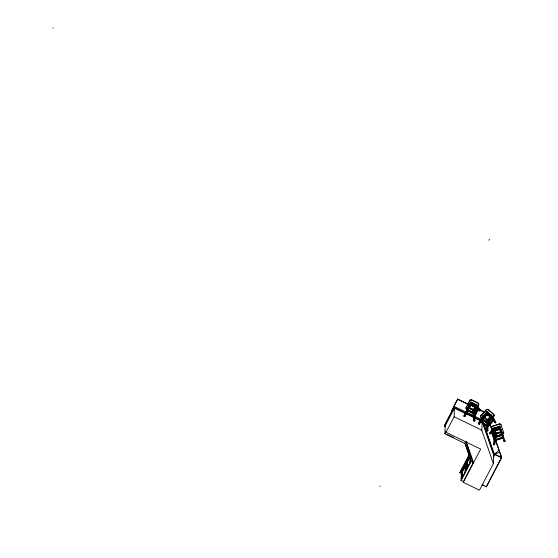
<?xml version="1.0" encoding="UTF-8"?>
<svg xmlns="http://www.w3.org/2000/svg" width="558" height="558" viewBox="0 0 558 558"><rect width="100%" height="100%" fill="white"/><g stroke="black" fill="none" stroke-linecap="round" stroke-linejoin="round"><path stroke-width="0.84" d="M487.657 413.136L492.463 417.356L492.017 417.865L487.197 413.757L487.657 413.136L492.463 417.356M486.234 415.271L486.325 412.202L487.064 411.399L487.825 412.055L487.741 415.124L486.995 415.926L486.234 415.271L486.981 414.468L487.064 411.399M486.443 412.432L483.228 415.975L483.737 416.408L486.953 412.871L486.443 412.432L483.228 415.975M487.629 414.175L493.579 419.295L493.139 419.804L487.176 414.552M454.693 407.717L444.921 426.424L444.245 426.103L454.031 407.026M466.035 441.992L473.344 463.126L473.372 462.415L471.057 461.292L464.905 443.491L444.872 433.782L445.186 425.921M493.488 456.835L494.325 454.226L482.433 420.041L482.147 421.597L493.704 455.035L493.363 463.621L479.489 490.189L463.307 482.349L480.675 449.085L446.002 432.283L446.03 431.564L444.872 433.782M453.019 408.972L453.047 408.24M444.245 426.103L454.017 407.389L454.066 406.301L481.324 419.504M446.002 432.283L454.107 416.756L454.449 408.177L479.838 420.474M457.7 399.012L451.506 411.197L457.7 399.012L468.434 404.208M461.515 473.484L459.98 472.375L468.901 455.286M463.307 482.349L463.335 481.631L461.02 480.515L461.34 472.647L469.529 456.96M461.954 478.625L462.087 471.65L465.567 464.995L462.233 471.719L462.059 476.037M462.352 477.648L462.463 471.147L464.158 468.26M473.484 412.592A1.36 1.304 2.3 0 1 473.149 412.474L466.781 409.391A1.36 1.304 2.3 0 1 466.174 407.64L469.829 400.463A1.36 1.304 2.3 0 1 471.65 399.891L478.025 402.974A1.36 1.304 2.3 0 1 478.631 404.724L477.892 406.315M466.781 409.391L466.788 409.202A1.36 1.304 2.3 0 1 466.181 407.452M461.815 478.555L465.288 471.908L465.567 464.995M462.205 477.578L465.435 471.977L465.602 467.653M466.042 470.903L466.355 463.035L465.295 462.526M466.976 469.02L467.109 462.038L469.808 456.863M467.116 465.56L467.255 462.108L470.185 456.36M466.174 407.64L469.829 400.463M467.374 468.036L467.485 461.536L469.557 457.909M478.618 404.913A1.36 1.304 2.3 0 0 478.018 403.162L471.65 399.891M470.122 457.972L469.927 462.791L467.227 467.967M466.83 468.95L470.303 462.296L470.478 457.972M470.073 462.861L470.624 458.041M471.119 459.722L471.057 461.292L461.02 480.515M474.649 412.299A1.36 1.304 2.3 0 0 474.97 411.902L476.441 408.916M480.975 415.584A1.36 1.304 2.3 0 0 481.087 417.426L481.08 417.614A1.36 1.304 2.3 0 1 480.968 415.773L486.381 409.746A1.36 1.304 2.3 0 1 488.299 409.649L493.628 414.21A1.36 1.304 2.3 0 1 493.739 416.052L492.651 417.405M493.363 463.621L481.805 430.176L482.147 421.597M480.968 415.773L486.381 409.746M493.732 416.24A1.36 1.304 2.3 0 0 493.621 414.399L488.299 409.649M481.993 484.783L486.325 486.883L501.593 457.323L495.099 438.686M492.568 426.096A1.36 1.304 2.3 0 0 491.703 427.742L491.696 427.93A1.36 1.304 2.3 0 1 492.561 426.277L499.326 423.954A1.36 1.304 2.3 0 1 501.042 424.784L503.602 432.408A1.36 1.304 2.3 0 1 502.744 434.054L502.751 433.866M494.653 435.924A1.36 1.304 2.3 0 1 494.269 435.359L494.276 435.17A1.36 1.304 2.3 0 0 494.66 435.735M493.704 455.035L494.283 455.314L494.353 454.184L499.689 452.266M501.042 424.784L501.035 424.973A1.36 1.304 2.3 0 0 499.319 424.143L499.326 423.954M486.325 486.883L501.579 457.679L499.277 456.2M503.602 432.408L503.609 432.22A1.36 1.304 2.3 0 1 503.072 433.719M488.09 423.396L492.568 418.542L492.072 418.116L487.58 422.985L488.09 423.396L488.111 422.957M486.402 430.804L486.869 419.958L487.615 419.156L488.376 419.804L487.901 430.657L487.162 431.46L486.402 430.804L487.141 430.002L487.615 419.156M486.715 426.758L487.169 426.305L481.198 421.171L480.759 421.639L486.715 426.758L480.933 421.339M482.049 419.4L486.855 423.494L487.329 422.608L482.656 418.633M483.946 417.67L487.001 420.237L487.015 419.797M487.169 426.305L481.373 420.871M486.855 423.494L487.329 422.608M487.001 420.237L487.469 419.316M487.434 426.249L493.042 419.804L493.69 420.481L487.95 426.654L487.434 426.249L493.188 420.062M490.914 417.182L488.229 420.132L487.72 419.7L490.28 416.463M487.95 426.654L493.544 420.223M488.229 420.132L490.28 417.454M491.507 432.164L494.214 440.046L494.855 439.871L492.03 431.09L499.556 428.572M501.942 432.248L501.586 431.222L500.624 431.529L501.028 432.715L496.439 434.215L496.508 433.789L494.737 444.489L493.677 444.824L493.356 443.896L494.081 439.683M494.221 438.888L495.183 433.357L495.316 433.712L496.034 433.085L494.521 428.858L495.957 433.503M494.214 440.046L494.932 439.453M493.663 431.069L495.406 436.705L494.765 436.879L493.028 431.257M494.737 444.489L494.416 443.554L496.034 433.085M495.664 436.795L495.741 436.37L501.642 434.487L501.97 435.442L495.888 437.381L495.664 436.795L501.768 434.849M495.337 440.555L495.19 439.544L502.584 437.214L502.918 438.17L495.337 440.555L495.12 439.962L502.709 437.577M495.888 437.381L495.741 436.37M465.177 464.137C464.96 462.77 465.784 464.319 465.079 463.761M465.344 463.391L465.316 463.872M465.825 463.719L465.588 464.082L465.811 463.621M466.174 462.233L466.16 461.675L465.986 462.617M466.369 461.759L466.049 462.373M465.274 463.851L465.414 463.3M465.679 463.942L465.811 463.67M466.411 462.533L466.509 462.317M469.243 406.008L470.882 401.9L471.796 402.339L470.652 405.485L470.15 406.447L469.243 406.008L470.882 401.9M470.15 406.447L471.008 404.083M465.512 463.468L465.372 463.831M465.993 462.422L465.958 462.624M463.831 416.149L468.301 406.845L469.299 407.326L465.288 415.759L464.835 416.631L463.831 416.149L464.284 415.278L465.288 415.759M465.923 412.348L466.083 412.006L466.523 412.662L465.923 412.348L469.801 404.948L470.408 405.254L466.523 412.662M470.373 405.031L467.73 410.13L467.13 409.809L470.192 403.873M469.662 406.161L468.943 407.57L468.336 407.277L470.38 402.855M468.943 407.57L469.78 405.896M464.835 416.631L466.509 413.129L469.592 414.629M476.916 406.147C477.648 408.038 473.324 403.036 471.35 403.476M477.655 408.393L477.955 407.793L474.007 415.829L474.635 416.526L478.513 409.133L471.475 405.394M465.351 463.545L464.988 464.047M466.014 462.143L465.811 462.554M466.097 462.191L466.293 461.78M475.011 406.656L473.651 409.328L474.286 410.053L476.079 406.538M474.6 408.958L475.618 406.949M468.336 407.277L470.492 403.057M473.679 409.76L475.472 406.245M477.474 407.48L474.46 413.29L473.833 412.592L476.372 407.682M467.13 409.809L470.143 403.999M469.703 406.287L467.89 409.795L467.29 409.474M473.854 413.025L476.497 407.933M474.46 413.29L476.616 408.665M488.892 240.247L489.366 239.34M467.841 407.717L468.301 406.845M471.796 402.339L476.016 404.717L475.709 405.296L471.343 403.232L471.65 402.653L476.016 404.717M469.299 407.326L468.762 408.393L473.121 410.458L473.407 409.446L469.222 407.473M475.953 404.348L475.493 405.227L478.952 410.709L479.95 411.197L480.403 410.318L476.95 404.836L475.953 404.348L479.406 409.837L480.403 410.318M473.351 416.68L473.582 420.983L474.495 421.423L474.998 420.467L474.412 409.698L473.505 409.258L473.003 410.214L473.31 415.87M473.909 410.66L474.412 409.698M477.899 406.126L478.631 404.724M474.97 411.902L476.797 408.407M473.582 420.983L474.084 420.021L473.505 409.258M478.952 410.709L479.406 409.837M464.905 443.491L465.679 442.013M459.966 472.738L469.264 454.93M464.549 467.283L462.087 471.65M469.571 457.672L467.109 462.038M463.335 481.631L473.372 462.415L466.063 441.273M493.53 456.423L494.325 454.91M466.683 412.327L470.45 405.129M474.635 416.526L478.004 409.628M474.028 416.261L477.913 408.854M473.296 413.694L473.603 413.15L467.848 410.374L467.555 410.932L473.296 413.694L473.582 412.718L468.009 410.032M473.121 410.458L473.1 410.025L468.922 408.058L466.781 412.543L473.756 415.954L473.47 416.938L466.349 413.464L466.641 412.906L473.784 416.387L473.47 416.938M486.395 414.28L480.647 420.453L481.149 420.913L486.904 414.601M482.789 418.486L479.113 424.429L478.276 423.717L482.558 416.261L483.235 415.536L483.905 416.108M478.276 423.717L483.235 415.536M486.367 414.406L482.433 418.667L481.938 418.214L486.423 413.234M479.113 424.429L480.822 421.45M481.254 420.711L482.112 419.218M489.673 432.931L493.363 428.091L494.325 427.784L494.681 428.802L490.991 433.643L490.022 433.95L489.673 432.931L490.635 432.624L494.325 427.784M498.74 426.389L500.331 430.692L501.391 430.358L499.801 426.054L498.74 426.389L499.061 427.316L494.465 428.795L494.395 427.986L498.789 426.542M490.022 433.95L491.005 432.659M498.95 429.465L492.233 431.725L494.855 439.871M493.286 429.437L493.342 430.267L493.286 429.437L499.173 427.554M494.465 428.795L499.005 427.163M492.309 417.091L492.017 417.865M487.72 419.7L490.405 416.749M487.601 422.552L491.382 418.444M490.803 420.035L491.884 418.863M481.938 418.214L486.416 413.359M487.825 412.055L487.225 412.822L490.887 415.898L491.34 415.41L487.678 412.209L491.34 415.41M491.87 417.914L495.19 422.943L495.867 422.211L492.142 415.745L491.305 415.033L490.887 415.898M492.658 417.217L493.739 416.052M490.489 419.742L491.57 418.57M494.353 422.225L495.03 421.492L491.305 415.033M480.822 420.153L486.395 414.155M481.149 420.913L486.904 414.72M494.325 454.226L499.04 450.397M501.858 434.591L502.367 433.998L500.296 428.063L502.493 434.361L501.858 434.591L499.968 429.186M500.728 429.214L503.435 437.088L502.8 437.319L503.309 436.726L500.679 429.074M500.693 431.732L496.243 433.015M494.249 428.174L498.845 426.675M500.819 432.094L496.222 433.594L496.439 434.215M494.228 429.841L499.389 428.188M498.168 436.258L501.844 435.08M493.139 429.632L499.222 427.693L499.445 428.321L493.342 430.267M492.561 426.277L499.319 424.143M493.872 429.06L494.681 428.802M500.114 429.611L500.91 431.843L501.551 431.634L499.801 426.054M465.672 444.524L470.736 459.178L465.958 445.34M495.985 436.189L501.991 434.291M493.356 443.896L494.416 443.554M505.074 441.322L504.718 440.297L503.755 440.604L504.104 441.622L505.074 441.322L501.586 431.222M492.03 431.09L499.605 428.704L499.822 429.339L491.654 431.969M495.413 440.129L501.154 438.323M494.841 436.454L495.483 436.279M474.007 415.829L474.614 416.094M473.833 412.592L474.44 412.857M472.089 403.434L475.709 405.296M469.062 407.814L473.428 409.879M477.048 406.364L471.308 403.601L471.001 404.194L476.755 406.963M470.492 411.93L473.275 413.269M52.926 27.9L53.31 28.088M479.929 409.781L484.532 412.013M469.745 405.045L470.652 405.485M457.679 399.368L467.653 404.194M479.915 410.137L484.518 412.369M454.017 407.389L473.156 416.659M474.698 417.405L482.391 421.13L494.283 455.314M474.084 420.021L474.998 420.467M454.107 416.756L481.805 430.176M494.409 454.163L501.6 457.644L495.316 439.711M494.353 454.184L501.579 457.679M493.488 455.684L493.97 455.921M447.202 434.431L453.368 437.416M465.121 463.663L465.03 463.872M465.316 466.042L465.058 472.473M460.28 472.131L461.34 472.647M459.98 472.375L461.529 473.128M482.489 484.658L484.03 485.404M379.865 486.123L380.347 486.353M478.087 408.01L471.008 404.417L470.652 405.143L477.794 408.616M487.455 425.817L487.964 426.221M484.546 416.861L487.448 419.749M488.369 414.622L489.533 415.619M482.217 419.1L483.381 420.09M485.132 421.576L486.876 423.062M482.489 418.932L487.308 423.048M486.325 412.202L486.953 412.746M486.981 414.468L487.741 415.124M495.03 421.492L495.867 422.211M482.858 419.135L486.409 422.176M478.945 422.985L479.782 423.703M487.141 430.002L487.901 430.657M482.112 417.914L482.607 418.367M493.579 419.295L493.139 419.804M494.36 421.506L495.19 422.943M470.268 458.216L470.736 459.178M499.912 427.044L501.551 431.634M500.024 429.367L500.91 431.843M493.99 429.995L495.316 433.712M499.912 429.018L501.733 434.229M493.523 431.292L495.406 436.705M492.616 430.706L494.765 436.879M489.171 421.667L491.996 429.772M492.561 431.39L494.249 436.251M489.017 421.632L494.458 437.249M482.405 420.774L494.297 454.958M501.391 430.358L501.07 429.43L500.01 429.765L500.331 430.692M502.367 433.998L502.493 434.361M503.309 436.726L503.435 437.088M500.624 431.529L504.104 441.622M491.703 427.742L492.47 430.155M492.993 431.453L494.269 435.359M490.635 432.624L490.991 433.643M467.088 448.339L470.192 457.337M500.087 429.423L502.8 437.319M500.031 429.29L502.674 436.956M491.919 432.736L494.025 438.86M492.177 430.895L492.379 431.536M474.258 409.621L474.286 410.053M473.582 412.718L473.603 413.15M473.756 415.954L473.784 416.387M474.984 411.713A1.36 1.304 2.3 0 1 474.516 412.216M469.822 400.651A1.36 1.304 2.3 0 1 471.643 400.079M486.374 409.935A1.36 1.304 2.3 0 1 488.292 409.837"/></g></svg>
